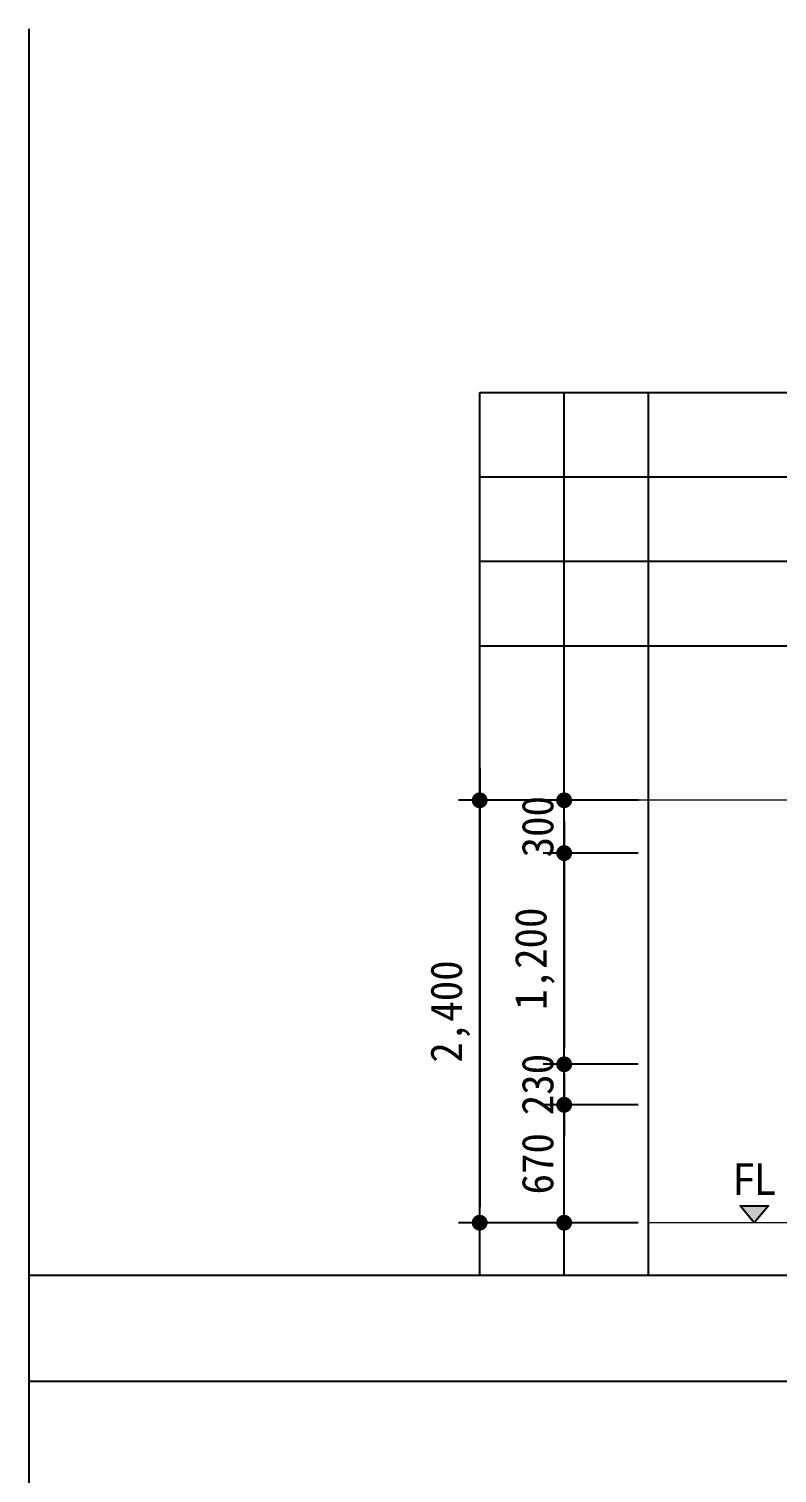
# Model space of a CAD drawing. Header units: millimetres. Extents: x -423835 to -174325, y -1379898 to -1311126.
# Drawn here: x -351393 to -347142, y -1354972 to -1346766 of the extents above; entities that cross this region are included whole.
import ezdxf
from ezdxf.enums import TextEntityAlignment as Align

# ---------------------------------------------------------------- set-up
doc = ezdxf.new("R2010")
doc.units = ezdxf.units.MM
doc.header["$LTSCALE"] = 100
doc.header["$MEASUREMENT"] = 0
doc.header["$PDSIZE"] = -10
doc.layers.get('0').update_dxf_attribs({"linetype": 'CONTINUOUS'})
doc.layers.get('Defpoints').update_dxf_attribs({"color": 153, "linetype": 'CONTINUOUS'})
doc.layers.add('A-DIMS', color=7, linetype='CONTINUOUS')
for name, color, linetype, lineweight in [('A-MKXS-TEXT1', 3, 'CONTINUOUS', 25), ('A-XXXX-FIN2', 6, 'CONTINUOUS', 20), ('A-XXXX-SYMB', 7, 'CONTINUOUS', 25)]:
    doc.layers.add(name, color=color, linetype=linetype, lineweight=lineweight)
doc.layers.add('A-XXXX-NPLT', color=144, linetype='CONTINUOUS', lineweight=0, plot=False)
doc.styles.add('HY울릉도L', font='')
doc.styles.add('돋움체', font='')
doc.styles.add('맑은고딕', font='malgun.ttf')
doc.styles.get('HY울릉도L').set_extended_font_data('HYwulM')
doc.styles.get('돋움체').set_extended_font_data('DotumChe')
doc.dimstyles.new('CDIM', dxfattribs={"dimtxt": 3, "dimasz": 1.5, "dimexe": 2, "dimexo": 1, "dimgap": 1, "dimtad": 1, "dimdec": 0, "dimrnd": 0.5, "dimzin": 0, "dimdsep": 32, "dimlunit": 6, "dimtxsty": 'HY울릉도L', "dimblk1": '_CIDOT', "dimblk2": '_CIDOT', "dimsah": 1, "dimcen": 5.5, "dimclrd": 2, "dimclre": 2, "dimclrt": 7, "dimadec": 0, "dimazin": 0, "dimtfac": 1, "dimtdec": 0, "dimtix": 1, "dimtmove": 2, "dimatfit": 1, "dimldrblk": '_CIDOT', "dimfxl": 1, "dimtolj": 1, "dimtzin": 0, "dimlwd": -1, "dimarcsym": 0})

# ---------------------------------------------------------------- blocks, each defined once
blk = doc.blocks.new('_CIDOT')
at = {"color": 0, "linetype": 'ByBlock'}
blk.add_line((2, 0), (-1, 0), dxfattribs=at)
at = {"color": 0, "linetype": 'ByBlock', "const_width": 0.5}
blk.add_lwpolyline([(-0.25, 0, 1), (0.25, 0, 1)], format="xyb", close=True, dxfattribs=at)
blk = doc.blocks.new('*D531')
at = {"layer": 'A-DIMS', "lineweight": -2, "transparency": 16777216}
for p, q in [((-347931.7, -1351149.1), (-348951.7, -1351149.1)), ((-347931.7, -1353549.1), (-348951.7, -1353549.1))]:
    blk.add_line(p, q, dxfattribs=at)
at = {"layer": 'A-DIMS', "transparency": 16777216}
blk.add_line((-348831.7, -1351239.1), (-348831.7, -1353459.1), dxfattribs=at)
at = {"layer": 'Defpoints', "color": 0, "transparency": 16777216}
for p in [(-347871.7, -1351149.1), (-348831.7, -1353549.1), (-347871.7, -1353549.1)]:
    blk.add_point(p, dxfattribs=at)
at = {"layer": 'A-DIMS', "transparency": 16777216, "xscale": 90, "yscale": 90, "zscale": 90}
for p, rotation in [((-348831.7, -1351149.1), 90), ((-348831.7, -1353549.1), 270)]:
    blk.add_blockref('_CIDOT', p, dxfattribs=dict(at, rotation=rotation))
at = {"layer": 'A-DIMS', "color": 3, "transparency": 16777216, "insert": (-348998.8, -1352349.1), "char_height": 180, "attachment_point": 5, "rotation": 90, "style": '돋움체'}
blk.add_mtext('\\A1;2,400', dxfattribs=at)
blk = doc.blocks.new('*D532')
at = {"layer": 'A-DIMS', "lineweight": -2, "transparency": 16777216}
for p, q in [((-347931.7, -1352879.1), (-348471.7, -1352879.1)), ((-347931.7, -1353549.1), (-348471.7, -1353549.1))]:
    blk.add_line(p, q, dxfattribs=at)
at = {"layer": 'A-DIMS', "transparency": 16777216}
blk.add_line((-348351.7, -1353459.1), (-348351.7, -1352969.1), dxfattribs=at)
at = {"layer": 'Defpoints', "color": 0, "transparency": 16777216}
for p in [(-348351.7, -1352879.1), (-347871.7, -1352879.1), (-347871.7, -1353549.1)]:
    blk.add_point(p, dxfattribs=at)
at = {"layer": 'A-DIMS', "transparency": 16777216, "xscale": 90, "yscale": 90, "zscale": 90}
for p, rotation in [((-348351.7, -1352879.1), 90), ((-348351.7, -1353549.1), 270)]:
    blk.add_blockref('_CIDOT', p, dxfattribs=dict(at, rotation=rotation))
at = {"layer": 'A-DIMS', "color": 3, "transparency": 16777216, "insert": (-348501.8, -1353214.1), "char_height": 180, "attachment_point": 5, "rotation": 90, "style": '돋움체'}
blk.add_mtext('\\A1;670', dxfattribs=at)
blk = doc.blocks.new('*D788')
at = {"layer": 'A-DIMS', "transparency": 16777216}
for p, q in [((-348351.7, -1352559.1), (-348351.7, -1352469.1)), ((-348351.7, -1352879.1), (-348351.7, -1352649.1)), ((-348351.7, -1352969.1), (-348351.7, -1353059.1))]:
    blk.add_line(p, q, dxfattribs=at)
at = {"layer": 'A-DIMS', "lineweight": -2, "transparency": 16777216}
for p, q in [((-347931.7, -1352649.1), (-348471.7, -1352649.1)), ((-347931.7, -1352879.1), (-348471.7, -1352879.1))]:
    blk.add_line(p, q, dxfattribs=at)
at = {"layer": 'Defpoints', "color": 0, "transparency": 16777216}
for p in [(-348351.7, -1352649.1), (-347871.7, -1352649.1), (-347871.7, -1352879.1)]:
    blk.add_point(p, dxfattribs=at)
at = {"layer": 'A-DIMS', "transparency": 16777216, "xscale": 90, "yscale": 90, "zscale": 90}
for p, rotation in [((-348351.7, -1352649.1), 270), ((-348351.7, -1352879.1), 90)]:
    blk.add_blockref('_CIDOT', p, dxfattribs=dict(at, rotation=rotation))
at = {"layer": 'A-DIMS', "color": 3, "transparency": 16777216, "insert": (-348501.8, -1352764.1), "char_height": 180, "attachment_point": 5, "rotation": 90, "style": '돋움체'}
blk.add_mtext('\\A1;230', dxfattribs=at)
blk = doc.blocks.new('*D789')
at = {"layer": 'A-DIMS', "transparency": 16777216}
for p, q in [((-348351.7, -1351059.1), (-348351.7, -1350969.1)), ((-348351.7, -1351449.1), (-348351.7, -1351149.1)), ((-348351.7, -1351539.1), (-348351.7, -1351629.1))]:
    blk.add_line(p, q, dxfattribs=at)
at = {"layer": 'A-DIMS', "lineweight": -2, "transparency": 16777216}
for p, q in [((-347931.7, -1351149.1), (-348471.7, -1351149.1)), ((-347931.7, -1351449.1), (-348471.7, -1351449.1))]:
    blk.add_line(p, q, dxfattribs=at)
at = {"layer": 'Defpoints', "color": 0, "transparency": 16777216}
for p in [(-348351.7, -1351149.1), (-347871.7, -1351149.1), (-347871.7, -1351449.1)]:
    blk.add_point(p, dxfattribs=at)
at = {"layer": 'A-DIMS', "transparency": 16777216, "xscale": 90, "yscale": 90, "zscale": 90}
for p, rotation in [((-348351.7, -1351149.1), 270), ((-348351.7, -1351449.1), 90)]:
    blk.add_blockref('_CIDOT', p, dxfattribs=dict(at, rotation=rotation))
at = {"layer": 'A-DIMS', "color": 3, "transparency": 16777216, "insert": (-348501.8, -1351299.1), "char_height": 180, "attachment_point": 5, "rotation": 90, "style": '돋움체'}
blk.add_mtext('\\A1;300', dxfattribs=at)
blk = doc.blocks.new('*D790')
at = {"layer": 'A-DIMS', "lineweight": -2, "transparency": 16777216}
for p, q in [((-347931.7, -1351449.1), (-348471.7, -1351449.1)), ((-347931.7, -1352649.1), (-348471.7, -1352649.1))]:
    blk.add_line(p, q, dxfattribs=at)
at = {"layer": 'A-DIMS', "transparency": 16777216}
blk.add_line((-348351.7, -1351539.1), (-348351.7, -1352559.1), dxfattribs=at)
at = {"layer": 'Defpoints', "color": 0, "transparency": 16777216}
for p in [(-347871.7, -1351449.1), (-348351.7, -1352649.1), (-347871.7, -1352649.1)]:
    blk.add_point(p, dxfattribs=at)
at = {"layer": 'A-DIMS', "transparency": 16777216, "xscale": 90, "yscale": 90, "zscale": 90}
for p, rotation in [((-348351.7, -1351449.1), 90), ((-348351.7, -1352649.1), 270)]:
    blk.add_blockref('_CIDOT', p, dxfattribs=dict(at, rotation=rotation))
at = {"layer": 'A-DIMS', "color": 3, "transparency": 16777216, "insert": (-348518.8, -1352049.1), "char_height": 180, "attachment_point": 5, "rotation": 90, "style": '돋움체'}
blk.add_mtext('\\A1;1,200', dxfattribs=at)

msp = doc.modelspace()

# ---------------------------------------------------------------- hatches: boundary and pattern name
at = {"layer": 'A-XXXX-SYMB'}
msp.add_hatch(color=256, dxfattribs=at).paths.add_polyline_path([(-347272.1, -1353549.1), (-347352.7, -1353453.1), (-347191.6, -1353453.1)])

# ---------------------------------------------------------------- linework, layer by layer
at = {"color": 3, "ltscale": 2}
for p, q in [((-351392.9, -1346766.1), (-351392.9, -1379898.1)), ((-351392.9, -1354449.1), (-329350.4, -1354449.1))]:
    msp.add_line(p, q, dxfattribs=at)
at = {"layer": 'A-XXXX-FIN2'}
msp.add_line((-343131.7, -1353549.1), (-347871.7, -1353549.1), dxfattribs=at)
at = {"layer": 'A-XXXX-NPLT'}
msp.add_line((-342961.7, -1351149.1), (-348801.7, -1351149.1), dxfattribs=at)
at = {"layer": 'A-XXXX-SYMB'}
msp.add_lwpolyline([(-347272.1, -1353549.1), (-347352.7, -1353453.1), (-347191.6, -1353453.1), (-347272.1, -1353549.1)], dxfattribs=at)
at = {"layer": 'Defpoints'}
for p, q in [((-348831.7, -1353849.1), (-348831.7, -1348831.3)), ((-348831.7, -1348831.3), (-342651.7, -1348831.3)), ((-348351.7, -1353849.1), (-348351.7, -1348831.3)), ((-347871.7, -1353849.1), (-347871.7, -1348831.3)), ((-348831.7, -1349311.3), (-342651.7, -1349311.3)), ((-348831.7, -1349791.3), (-342651.7, -1349791.3)), ((-348831.7, -1350271.3), (-342651.7, -1350271.3)), ((-329830.4, -1353849.1), (-351392.9, -1353849.1))]:
    msp.add_line(p, q, dxfattribs=at)

# ---------------------------------------------------------------- texts
at = {"layer": 'A-MKXS-TEXT1', "style": '맑은고딕'}
msp.add_text('FL', height=180, dxfattribs=at).set_placement((-347272.1, -1353391.2), align=Align.CENTER)

# ---------------------------------------------------------------- dimensions: what is measured, and where the dimension line sits
at = {"layer": 'A-DIMS'}
for base, p1, p2, angle, picture, middle in [((-348831.7, -1353549.1), (-347871.7, -1351149.1), (-347871.7, -1353549.1), 90, '*D531', (-348998.8, -1352349.1)), ((-348351.7, -1351149.1), (-347871.7, -1351449.1), (-347871.7, -1351149.1), 90, '*D789', (-348501.8, -1351299.1)), ((-348351.7, -1352649.1), (-347871.7, -1351449.1), (-347871.7, -1352649.1), 270, '*D790', (-348518.8, -1352049.1)), ((-348351.7, -1352649.1), (-347871.7, -1352879.1), (-347871.7, -1352649.1), 90, '*D788', (-348501.8, -1352764.1)), ((-348351.7, -1352879.1), (-347871.7, -1353549.1), (-347871.7, -1352879.1), 90, '*D532', (-348501.8, -1353214.1))]:
    dim = msp.add_linear_dim(base=base, p1=p1, p2=p2, angle=angle, dimstyle='CDIM', override={"dimscale": 60, "dimtxsty": '돋움체', "dimclrd": 256, "dimclre": 256, "dimclrt": 3}, dxfattribs=at)
    dim.commit()
    dim.dimension.update_dxf_attribs({"geometry": picture, "text_midpoint": middle})

doc.saveas('drawing.dxf')
